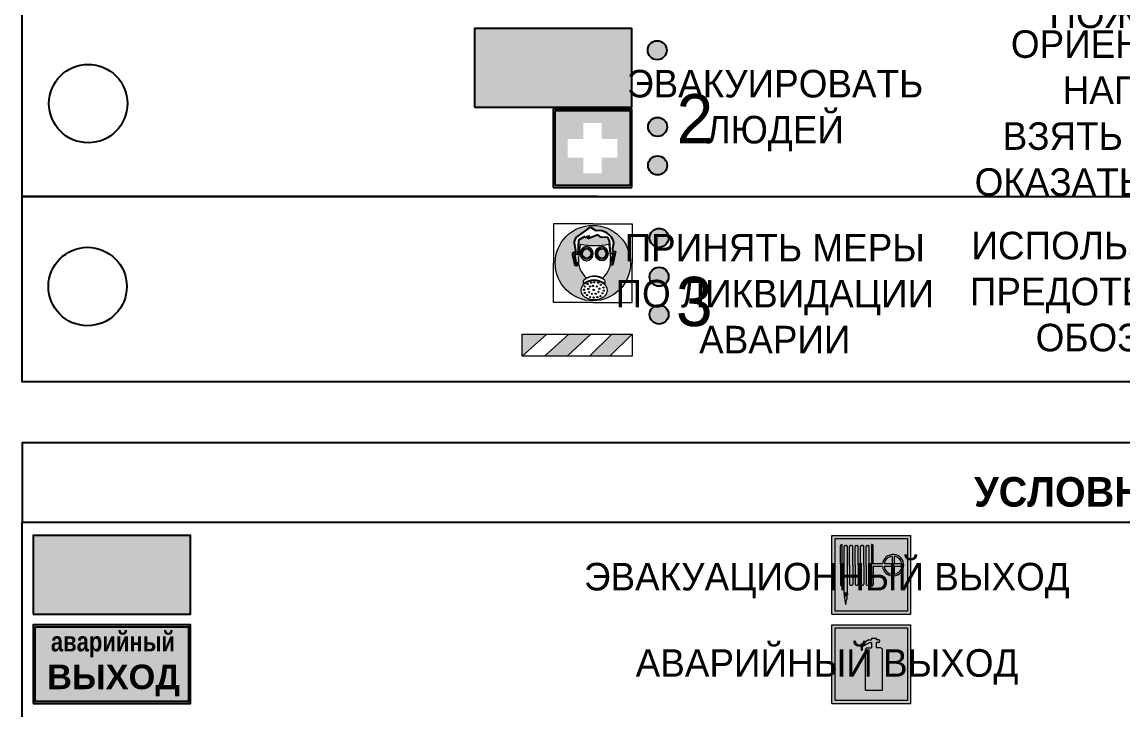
# Model space of a CAD drawing. Header units: millimetres. Extents: x 13810 to 67229, y 12374 to 21950.
# Drawn here: x 24118.9 to 24230.6, y 20336.7 to 20406.5 of the extents above; entities that cross this region are included whole.
import ezdxf

# ---------------------------------------------------------------- set-up
doc = ezdxf.new("R2010")
doc.units = ezdxf.units.MM
doc.layers.add('План_Штампы', color=7, linetype='Continuous')
doc.styles.add('обычный', font='arial.ttf')

# ---------------------------------------------------------------- blocks, each defined once
blk = doc.blocks.new('A$C38D26F80')
h = blk.add_hatch(color=5)
h.dxf.hatch_style = 1
h.paths.add_polyline_path([(-8.77, -4.48, 1), (-0.19, -4.48, 1)])
h.paths.add_polyline_path([(-6.75, -3.58), (-6.75, -3.31), (-6.62, -3.22), (-6.5, -3.22), (-6.42, -3.3), (-6.39, -3.28), (-6.59, -2.23), (-6.59, -2.01), (-6.38, -1.58), (-4.76, -0.4), (-4.13, -0.79, -0.362848), (-2.1, -2.1, -0.201049), (-2.17, -2.48, 0.085434), (-2.26, -3.13), (-1.9, -3.16), (-2.25, -4.7), (-2.4, -4.59), (-2.43, -4.34), (-2.36, -4.34), (-2.14, -3.34), (-2.47, -3.42), (-2.58, -1.95), (-2.77, -1.58), (-3.58, -1.52), (-3.92, -1.26), (-5.05, -1.73), (-4.87, -1.39), (-5.41, -1.6), (-5.41, -1.46), (-6.13, -1.87), (-6.18, -3.5), (-6.56, -3.47), (-6.37, -4.59), (-6.16, -4.43), (-6.16, -4.66), (-6.36, -4.79), (-6.37, -4.8), (-6.51, -4.76)], flags=16)
h.paths.add_polyline_path([(-6.51, -4.76), (-6.36, -4.79), (-6.37, -4.8)], flags=0)
h.paths.add_polyline_path([(-5.92, -2.34, 0.089508), (-2.67, -2.35), (-2.48, -3.88, -0.268602), (-3.4, -6.18, 0.262449), (-5.2, -6.18, -0.268602), (-6.11, -3.88)], flags=16)
edge = h.paths.add_edge_path(flags=16)
edge.add_ellipse((-5.19, -3.41), major_axis=(0, 0.842), ratio=0.848992, start_angle=0, end_angle=360)
edge = h.paths.add_edge_path(flags=0)
edge.add_ellipse((-5.19, -3.39), major_axis=(0, 0.665), ratio=0.853798, start_angle=0, end_angle=360)
edge = h.paths.add_edge_path(flags=0)
edge.add_ellipse((-5.19, -3.4), major_axis=(0, 0.528), ratio=0.864094, start_angle=0, end_angle=360)
edge = h.paths.add_edge_path(flags=16)
edge.add_ellipse((-3.47, -3.4), major_axis=(0, 0.842), ratio=0.848992, start_angle=0, end_angle=360)
h.paths.add_polyline_path([(-3.13, -6.45), (-3.13, -6.84, 0.383174), (-5.57, -6.85), (-5.57, -6.49, -0.369952)], flags=16)
edge = h.paths.add_edge_path(flags=0)
edge.add_ellipse((-3.47, -3.39), major_axis=(0, 0.665), ratio=0.853798, start_angle=0, end_angle=360)
edge = h.paths.add_edge_path(flags=0)
edge.add_ellipse((-3.47, -3.4), major_axis=(0, 0.528), ratio=0.864094, start_angle=0, end_angle=360)
edge = h.paths.add_edge_path(flags=16)
edge.add_ellipse((-4.34, -7.57), major_axis=(-1.48, 0), ratio=0.744955, start_angle=0, end_angle=360)
h.paths.add_polyline_path([(-5.01, -6.85, -1), (-5.15, -6.85, -1)], flags=0)
h.paths.add_polyline_path([(-5.33, -7.14, -1), (-5.47, -7.14, -1)], flags=0)
h.paths.add_polyline_path([(-4.61, -6.71, -1), (-4.74, -6.71, -1)], flags=16)
h.paths.add_polyline_path([(-5.43, -7.51, -1), (-5.57, -7.51, -1)], flags=0)
h.paths.add_polyline_path([(-4.26, -6.67, -1), (-4.4, -6.67, -1)], flags=16)
h.paths.add_polyline_path([(-4.74, -7.14, -1), (-4.88, -7.14, -1)], flags=0)
h.paths.add_polyline_path([(-4.93, -7.43, -1), (-5.07, -7.43, -1)], flags=0)
h.paths.add_polyline_path([(-4.41, -7.07, -1), (-4.54, -7.07, -1)], flags=0)
h.paths.add_polyline_path([(-5.33, -7.87, -1), (-5.46, -7.87, -1)], flags=0)
h.paths.add_polyline_path([(-3.8, -6.71, -1), (-3.94, -6.71, -1)], flags=16)
h.paths.add_polyline_path([(-4.85, -7.78, -1), (-4.98, -7.78, -1)], flags=0)
h.paths.add_polyline_path([(-3.96, -7.14, -1), (-4.1, -7.14, -1)], flags=0)
h.paths.add_polyline_path([(-4.33, -7.53, -1), (-4.47, -7.53, -1)], flags=0)
h.paths.add_polyline_path([(-5.09, -8.12, -1), (-5.23, -8.12, -1)], flags=0)
h.paths.add_polyline_path([(-3.5, -6.94, -1), (-3.64, -6.94, -1)], flags=0)
h.paths.add_polyline_path([(-4.54, -7.97, -1), (-4.68, -7.97, -1)], flags=0)
h.paths.add_polyline_path([(-3.66, -7.39, -1), (-3.8, -7.39, -1)], flags=0)
h.paths.add_polyline_path([(-4.73, -8.35, -1), (-4.86, -8.35, -1)], flags=0)
h.paths.add_polyline_path([(-4.09, -7.96, -1), (-4.23, -7.96, -1)], flags=0)
h.paths.add_polyline_path([(-3.77, -7.74, -1), (-3.91, -7.74, -1)], flags=0)
h.paths.add_polyline_path([(-3.22, -7.27, -1), (-3.35, -7.27, -1)], flags=0)
h.paths.add_polyline_path([(-4.34, -8.4, -1), (-4.47, -8.4, -1)], flags=0)
h.paths.add_polyline_path([(-3.16, -7.61, -1), (-3.3, -7.61, -1)], flags=0)
h.paths.add_polyline_path([(-3.9, -8.35, -1), (-4.04, -8.35, -1)], flags=0)
h.paths.add_polyline_path([(-3.32, -7.91, -1), (-3.46, -7.91, -1)], flags=0)
h.paths.add_polyline_path([(-3.55, -8.23, -1), (-3.69, -8.23, -1)], flags=0)
at = {"color": 5, "lineweight": 5}
for p, q in [((-4.48, 0), (-8.96, 0)), ((-8.96, 0), (-8.96, -4.48)), ((-4.48, 0), (0, 0)), ((0, 0), (0, -4.48)), ((-6.38, -1.58), (-4.76, -0.4)), ((-4.76, -0.4), (-4.13, -0.79)), ((-6.59, -2.01), (-6.38, -1.58)), ((-6.59, -2.23), (-6.59, -2.01)), ((-6.39, -3.28), (-6.59, -2.23)), ((-6.13, -1.87), (-6.18, -3.5)), ((-5.41, -1.46), (-6.13, -1.87)), ((-5.92, -2.34), (-6.11, -3.88)), ((-4.87, -1.39), (-5.41, -1.6)), ((-5.41, -1.6), (-5.41, -1.46)), ((-3.92, -1.26), (-5.05, -1.73)), ((-5.05, -1.73), (-4.87, -1.39)), ((-3.58, -1.52), (-3.92, -1.26)), ((-2.77, -1.58), (-3.58, -1.52)), ((-2.58, -1.95), (-2.77, -1.58)), ((-2.67, -2.34), (-2.48, -3.88)), ((-2.47, -3.42), (-2.58, -1.95)), ((-6.75, -3.31), (-6.62, -3.22)), ((-6.75, -3.58), (-6.75, -3.31)), ((-6.51, -4.76), (-6.75, -3.58)), ((-6.62, -3.22), (-6.5, -3.22)), ((-6.18, -3.5), (-6.56, -3.47)), ((-6.56, -3.47), (-6.37, -4.59)), ((-6.5, -3.22), (-6.42, -3.3)), ((-6.42, -3.3), (-6.39, -3.28)), ((-2.14, -3.34), (-2.47, -3.42)), ((-2.36, -4.34), (-2.14, -3.34)), ((-1.9, -3.16), (-2.26, -3.13)), ((-2.25, -4.7), (-1.9, -3.16)), ((-8.96, -8.96), (-8.96, -4.48)), ((-6.37, -4.8), (-6.51, -4.76)), ((-6.37, -4.59), (-6.16, -4.43)), ((-6.16, -4.66), (-6.37, -4.8)), ((-6.16, -4.43), (-6.16, -4.66)), ((-2.43, -4.34), (-2.4, -4.59)), ((-2.43, -4.34), (-2.36, -4.34)), ((-2.4, -4.59), (-2.25, -4.7)), ((0, -8.96), (0, -4.48)), ((-5.57, -6.49), (-5.57, -6.85)), ((-3.13, -6.45), (-3.13, -6.84)), ((-4.48, -8.96), (-8.96, -8.96)), ((-4.48, -8.96), (0, -8.96))]:
    blk.add_line(p, q, dxfattribs=at)
at = {"color": 5}
for p, q in [((-6.38, -1.58), (-4.76, -0.4)), ((-4.76, -0.4), (-4.13, -0.79)), ((-6.59, -2.01), (-6.38, -1.58)), ((-6.59, -2.23), (-6.59, -2.01)), ((-6.39, -3.28), (-6.59, -2.23)), ((-6.13, -1.87), (-6.18, -3.5)), ((-5.41, -1.46), (-6.13, -1.87)), ((-4.87, -1.39), (-5.41, -1.6)), ((-5.41, -1.6), (-5.41, -1.46)), ((-3.92, -1.26), (-5.05, -1.73)), ((-5.05, -1.73), (-4.87, -1.39)), ((-3.58, -1.52), (-3.92, -1.26)), ((-2.77, -1.58), (-3.58, -1.52)), ((-2.58, -1.95), (-2.77, -1.58)), ((-2.47, -3.42), (-2.58, -1.95)), ((-6.75, -3.31), (-6.62, -3.22)), ((-6.75, -3.58), (-6.75, -3.31)), ((-6.51, -4.76), (-6.75, -3.58)), ((-6.62, -3.22), (-6.5, -3.22)), ((-6.18, -3.5), (-6.56, -3.47)), ((-6.56, -3.47), (-6.37, -4.59)), ((-6.5, -3.22), (-6.42, -3.3)), ((-6.42, -3.3), (-6.39, -3.28)), ((-2.14, -3.34), (-2.47, -3.42)), ((-2.36, -4.34), (-2.14, -3.34)), ((-2.26, -3.13), (-1.9, -3.16)), ((-1.9, -3.16), (-2.25, -4.7)), ((-6.37, -4.8), (-6.51, -4.76)), ((-6.36, -4.79), (-6.51, -4.76)), ((-6.37, -4.59), (-6.16, -4.43)), ((-6.16, -4.66), (-6.37, -4.8)), ((-6.16, -4.66), (-6.36, -4.79)), ((-6.16, -4.43), (-6.16, -4.66)), ((-2.4, -4.59), (-2.43, -4.34)), ((-2.43, -4.34), (-2.36, -4.34)), ((-2.25, -4.7), (-2.4, -4.59))]:
    blk.add_line(p, q, dxfattribs=at)
at = {"color": 5, "lineweight": 5}
for centre, radius in [((-4.48, -4.48), 4.29), ((-5.5, -7.51), 0.0678), ((-5.4, -7.14), 0.0678), ((-5.08, -6.85), 0.0678), ((-5, -7.43), 0.0678), ((-4.81, -7.14), 0.0678), ((-4.67, -6.71), 0.0678), ((-4.47, -7.07), 0.0678), ((-4.4, -7.53), 0.0678), ((-4.33, -6.67), 0.0678), ((-4.03, -7.14), 0.0678), ((-3.87, -6.71), 0.0678), ((-3.73, -7.39), 0.0678), ((-3.57, -6.94), 0.0678), ((-3.28, -7.27), 0.0678), ((-5.4, -7.87), 0.0678), ((-5.16, -8.12), 0.0678), ((-4.91, -7.78), 0.0678), ((-4.79, -8.35), 0.0678), ((-4.61, -7.97), 0.0678), ((-4.4, -8.4), 0.0678), ((-4.16, -7.96), 0.0678), ((-3.97, -8.35), 0.0678), ((-3.84, -7.74), 0.0678), ((-3.62, -8.23), 0.0678), ((-3.39, -7.91), 0.0678), ((-3.23, -7.61), 0.0678)]:
    blk.add_circle(centre, radius, dxfattribs=at)
at = {"color": 5}
for centre, radius, start, end in [((-3.89, -2.66), 1.88, 17.387, 97.1599), ((-0.35, -3.07), 1.91, 162.2553, 181.7878), ((-2.6, -2.2), 0.511, 326.3906, 11.8614)]:
    blk.add_arc(centre, radius, start, end, dxfattribs=at)
at = {"color": 5, "lineweight": 5}
for centre, radius, start, end in [((-4.28, 6.66), 9.15, 259.6987, 280.1569), ((-0.47, -3.05), 1.79, 161.5846, 182.4584), ((-2.6, -2.2), 0.513, 326.4781, 11.7739), ((-3.66, -4.24), 2.47, 171.573, 231.7124), ((-4.93, -4.24), 2.47, 308.2876, 8.427), ((-4.33, -7.88), 1.87, 50.358, 131.5662), ((-4.3, -7.78), 1.83, 60.5889, 119.4111), ((-4.34, -8.2), 1.82, 48.4943, 132.3565)]:
    blk.add_arc(centre, radius, start, end, dxfattribs=at)
for centre, major_axis, ratio in [((-5.19, -3.41), (0, 0.842), 0.848992), ((-5.19, -3.39), (0, 0.665), 0.853798), ((-5.19, -3.4), (0, 0.528), 0.864094), ((-3.47, -3.4), (0, 0.842), 0.848992), ((-3.47, -3.39), (0, 0.665), 0.853798), ((-3.47, -3.4), (0, 0.528), 0.864094), ((-4.34, -7.57), (-1.48, 0), 0.744955)]:
    blk.add_ellipse(centre, major_axis=major_axis, ratio=ratio, dxfattribs=at)
blk = doc.blocks.new('A$C47DD6509')
at = {"lineweight": 5}
for points in [[(-8.69, 0), (-11.19, 0), (-11.19, -2.22)], [(-4.22, 0), (-6.45, 0), (-8.91, -2.22), (-6.61, -2.22)], [(0, 0), (-2.09, 0), (-4.36, -2.22), (-2.29, -2.22)]]:
    blk.add_hatch(color=242, dxfattribs=at).paths.add_polyline_path(points)
at = {"color": 242, "lineweight": 5}
for p, q in [((-11.19, -2.22), (-8.69, 0)), ((-11.19, -2.22), (-11.19, 0)), ((-11.19, 0), (-8.69, 0)), ((-11.19, 0), (0, 0)), ((-8.91, -2.22), (-6.45, 0)), ((-6.61, -2.22), (-4.22, 0)), ((-4.36, -2.22), (-2.09, 0)), ((-2.29, -2.22), (0, 0)), ((0, 0), (0, -2.22)), ((0, -2.22), (-11.19, -2.22))]:
    blk.add_line(p, q, dxfattribs=at)
blk = doc.blocks.new('A$C32E8229D')
at = {"true_color": 0xffffff}
blk.add_hatch(color=7, dxfattribs=at).paths.add_polyline_path([(0, 0), (0, -8), (16, -8), (16, 0)])
h = blk.add_hatch(color=126)
h.paths.add_polyline_path([(0.2, -0.2), (15.8, -0.2), (15.8, -7.8), (0.2, -7.8)])
h.paths.add_polyline_path([(13.49, -2.05), (12.08, -2.05), (11.37, -2.63, 0.162397), (11.29, -2.84), (11.29, -3.63), (10.35, -3.63), (10.35, -4.05), (11.68, -4.05), (11.68, -3.48), (12.26, -4.28), (11.29, -5.1), (11.29, -6.78), (11.85, -6.78), (11.85, -5.44), (12.8, -4.64), (12.8, -5.94), (14.46, -5.94), (14.46, -5.39), (13.45, -5.39), (13.45, -3.97), (12.46, -2.59), (13.15, -2.59), (13.69, -3.34), (14.18, -3)], flags=16)
h.paths.add_polyline_path([(10.74, -1.82, 1), (11.8, -1.82, 1)], flags=16)
h.paths.add_polyline_path([(9.39, -3.59), (5.99, -3.59), (6.56, -3.03), (5.91, -3.03), (5.1, -3.83), (5.91, -4.64), (6.56, -4.64), (5.99, -4.09), (9.39, -4.09)], flags=16)
h.paths.add_polyline_path([(4.29, -1.08), (1.72, -1.08), (1.72, -6.6), (4.29, -6.6)], flags=16)
at = {"color": 126}
blk.add_lwpolyline([(16, -8), (0, -8), (0, 0), (16, 0)], close=True, dxfattribs=at)
blk = doc.blocks.new('A$C18900ED3')
h = blk.add_hatch(color=126)
h.paths.add_polyline_path([(-0.18, -0.18), (-7.02, -0.18), (-7.02, -7.02), (-0.18, -7.02)])
h.paths.add_polyline_path([(-5.89, -4.46), (-5.89, -2.77), (-4.46, -2.77), (-4.46, -1.31), (-2.77, -1.31), (-2.77, -2.77), (-1.33, -2.77), (-1.33, -4.46), (-2.77, -4.46), (-2.77, -5.89), (-4.46, -5.89), (-4.46, -4.46)], flags=16)
at = {"color": 126}
for p, q in [((-7.2, 0), (-7.2, -7.2)), ((0, 0), (-7.2, 0)), ((0, -7.2), (0, 0)), ((-7.02, -7.02), (-7.02, -0.18)), ((-7.02, -0.18), (-0.18, -0.18)), ((-0.18, -0.18), (-0.18, -7.02)), ((-0.18, -7.02), (-7.02, -7.02)), ((-7.2, -7.2), (0, -7.2))]:
    blk.add_line(p, q, dxfattribs=at)
blk = doc.blocks.new('A$C41C009D9')
at = {"true_color": 0xffffff}
blk.add_hatch(color=7, dxfattribs=at).paths.add_polyline_path([(0, 8), (-16, 8), (-16, 0), (0, 0)])
h = blk.add_hatch(color=126)
h.dxf.hatch_style = 1
h.paths.add_polyline_path([(-15.8, 7.8), (-15.8, 0.2), (-0.2, 0.2), (-0.2, 7.8)])
at = {"color": 126}
for points in [[(-16, 0), (0, 0), (0, 8), (-16, 8)], [(-16, 0), (0, 0), (0, 8), (-16, 8)], [(-15.8, 7.8), (-0.2, 7.8), (-0.2, 0.2), (-15.8, 0.2)]]:
    blk.add_lwpolyline(points, close=True, dxfattribs=at)
at = {"color": 7, "true_color": 0xffffff, "insert": (-15.8, 7.3), "char_height": 2.5, "width": 15.5999, "attachment_point": 1, "style": 'обычный'}
blk.add_mtext('\\pi1.6133;{\\fArial|b1|i0|c204|p34;\\H0.8x;\\W0.8;аварийный\\H1.25x;\\W1;\\P\\pi1.2327;ВЫХОД}', dxfattribs=at)
blk = doc.blocks.new('A$C7B4425F7')
at = {"true_color": 0xffffff}
blk.add_hatch(color=7, dxfattribs=at).paths.add_polyline_path([(0, 0), (-16, 0), (-16, -8), (0, -8)])
h = blk.add_hatch(color=126)
h.paths.add_polyline_path([(-0.2, -0.2), (-15.8, -0.2), (-15.8, -7.8), (-0.2, -7.8)])
h.paths.add_polyline_path([(-11.76, -2.03), (-11.76, -3.66), (-11.17, -3.66, -0.568275), (-11.17, -6.18), (-12.58, -6.18), (-12.58, -2.03)], flags=16)
h.paths.add_polyline_path([(-13.33, -4.12, -0.495768), (-13.59, -6.18), (-15.03, -6.18), (-15.03, -2.03), (-13.59, -2.03, -0.487973)], flags=16)
h.paths.add_polyline_path([(-10.25, -2.03), (-9.48, -2.03), (-9.48, -6.18), (-10.25, -6.18)], flags=16)
h.paths.add_polyline_path([(-13.84, -3.69), (-14.24, -3.69), (-14.24, -3.03), (-13.9, -3.03, -0.692621)], flags=0)
h.paths.add_polyline_path([(-9.15, -2.03), (-8.4, -2.03), (-8.04, -3.07), (-7.68, -2.03), (-6.93, -2.03), (-7.64, -4.1), (-6.93, -6.18), (-7.68, -6.18), (-8.04, -5.14), (-8.4, -6.18), (-9.15, -6.18), (-8.44, -4.1)], flags=16)
h.paths.add_polyline_path([(-11.76, -4.46), (-11.42, -4.46, -0.692621), (-11.36, -5.12), (-11.76, -5.12)], flags=0)
h.paths.add_polyline_path([(-13.9, -5.2), (-14.24, -5.2), (-14.24, -4.55), (-13.84, -4.55, -0.708038)], flags=0)
edge = h.paths.add_edge_path(flags=16)
edge.add_ellipse((-5.51, -4.08), major_axis=(0, 2.05), ratio=0.586184, start_angle=0, end_angle=360)
edge = h.paths.add_edge_path(flags=0)
edge.add_ellipse((-5.51, -4.08), major_axis=(0, 1.14), ratio=0.454828, start_angle=0, end_angle=360)
h.paths.add_polyline_path([(-4.13, -4.96, 0.377264), (-3.48, -4.52, 0.0555), (-3.16, -2.03), (-1.66, -2.03), (-1.66, -4.96), (-0.96, -4.96), (-0.96, -7.01), (-1.75, -7.01), (-1.75, -6.18), (-3.3, -6.18), (-3.3, -7.02), (-4.13, -7.02)], flags=16)
h.paths.add_polyline_path([(-2.73, -2.91), (-2.28, -2.91), (-2.28, -4.96), (-3.05, -4.96, 0.079136)], flags=0)
at = {"color": 126}
blk.add_lwpolyline([(-16, -8), (0, -8), (0, 0), (-16, 0)], close=True, dxfattribs=at)
blk = doc.blocks.new('A$C37112FD5')
at = {"true_color": 0xf5f5ff}
h = blk.add_hatch(color=7, dxfattribs=at)
h.dxf.hatch_style = 1
h.paths.add_polyline_path([(12.8, -7.4), (0, -7.4), (0, -20.2), (12.8, -20.2)])
h.paths.add_polyline_path([(12.29, -7.91), (12.29, -19.69), (0.51, -19.69), (0.51, -7.91)], flags=16)
h.paths.add_polyline_path([(4.98, -9.04, -0.42597), (5.17, -9.22), (5.17, -12.25), (5.17, -15.29, -0.432244), (4.98, -15.47), (4.83, -15.47, -0.42597), (4.64, -15.29), (4.64, -12.25), (4.64, -9.22, -0.432244), (4.83, -9.04)], flags=0)
h.paths.add_polyline_path([(4.28, -9.22), (4.28, -12.25), (4.28, -15.29, -0.432244), (4.09, -15.47), (3.94, -15.47, -0.42597), (3.75, -15.29), (3.75, -12.25), (3.75, -9.22, -0.432244), (3.94, -9.04), (4.09, -9.04, -0.42597)], flags=0)
h.paths.add_polyline_path([(5.72, -9.04), (5.87, -9.04, -0.42597), (6.06, -9.22), (6.06, -12.25), (6.06, -15.29, -0.432244), (5.87, -15.47), (5.72, -15.47, -0.42597), (5.53, -15.29), (5.53, -12.25), (5.53, -9.22, -0.432244)], flags=0)
h.paths.add_polyline_path([(6.42, -8.9), (6.5, -8.9, -0.42597), (6.69, -9.08), (6.69, -12.03), (8.21, -12.03, -15.824349), (8.21, -12.47), (6.69, -12.47), (6.69, -15.42, -0.432244), (6.5, -15.6), (6.42, -15.6)], flags=0)
h.paths.add_polyline_path([(3.39, -9.22), (3.39, -12.25), (3.39, -15.29, -0.432244), (3.2, -15.47), (3.05, -15.47, -0.42597), (2.85, -15.29), (2.85, -12.25), (2.85, -9.22, -0.432244), (3.05, -9.04), (3.2, -9.04, -0.42597)], flags=0)
h.paths.add_polyline_path([(2.5, -9.22), (2.5, -16.71), (1.96, -16.71), (1.96, -9.22, -0.432244), (2.15, -9.04), (2.31, -9.04, -0.42597)], flags=0)
h.paths.add_polyline_path([(1.61, -8.9), (1.61, -15.6), (1.57, -15.6, -0.42597), (1.37, -15.42), (1.37, -12.03), (1.37, -9.09, -0.432244), (1.57, -8.9)], flags=0)
h.paths.add_polyline_path([(9.76, -10.81), (9.76, -12.03), (8.49, -12.03, -0.336371)], flags=0)
h.paths.add_polyline_path([(8.49, -12.47), (9.76, -12.47), (9.76, -13.7, -0.336371)], flags=0)
h.paths.add_polyline_path([(10.11, -10.81, -0.336371), (11.38, -12.03), (10.11, -12.03)], flags=0)
h.paths.add_polyline_path([(10.11, -12.47), (11.38, -12.47, -0.336371), (10.11, -13.7)], flags=0)
h.paths.add_polyline_path([(2.5, -16.84), (2.5, -17.05), (1.97, -17.05), (1.97, -16.84)], flags=0)
h.paths.add_polyline_path([(2.5, -17.24, -0.033778), (2.24, -18.6, -0.033778), (1.97, -17.24)], flags=0)
h = blk.add_hatch(color=242)
h.dxf.hatch_style = 1
h.paths.add_polyline_path([(12.29, -7.91), (0.51, -7.91), (0.51, -19.69), (12.29, -19.69)])
h.paths.add_polyline_path([(6.42, -15.6), (6.42, -8.9), (6.5, -8.9, -0.42597), (6.69, -9.08), (6.69, -12.03), (8.21, -12.03, -15.824349), (8.21, -12.47), (6.69, -12.47), (6.69, -15.42, -0.432244), (6.5, -15.6)], flags=16)
h.paths.add_polyline_path([(5.87, -15.47), (5.72, -15.47, -0.42597), (5.53, -15.29), (5.53, -12.25), (5.53, -9.22, -0.432244), (5.72, -9.04), (5.87, -9.04, -0.42597), (6.06, -9.22), (6.06, -12.25), (6.06, -15.29, -0.432244)], flags=16)
h.paths.add_polyline_path([(4.98, -15.47), (4.83, -15.47, -0.42597), (4.64, -15.29), (4.64, -12.25), (4.64, -9.22, -0.432244), (4.83, -9.04), (4.98, -9.04, -0.42597), (5.17, -9.22), (5.17, -12.25), (5.17, -15.29, -0.432244)], flags=16)
h.paths.add_polyline_path([(4.09, -15.47), (3.94, -15.47, -0.42597), (3.75, -15.29), (3.75, -12.25), (3.75, -9.22, -0.432244), (3.94, -9.04), (4.09, -9.04, -0.42597), (4.28, -9.22), (4.28, -12.25), (4.28, -15.29, -0.432244)], flags=16)
h.paths.add_polyline_path([(3.2, -15.47), (3.05, -15.47, -0.42597), (2.85, -15.29), (2.85, -12.25), (2.85, -9.22, -0.432244), (3.05, -9.04), (3.2, -9.04, -0.42597), (3.39, -9.22), (3.39, -12.25), (3.39, -15.29, -0.432244)], flags=16)
h.paths.add_polyline_path([(2.5, -17.05), (1.97, -17.05), (1.97, -16.84), (2.5, -16.84)], flags=16)
h.paths.add_polyline_path([(2.5, -17.24, -0.033778), (2.24, -18.6, -0.033778), (1.97, -17.24)], flags=16)
h.paths.add_polyline_path([(2.5, -16.71), (1.96, -16.71), (1.96, -9.22, -0.432244), (2.15, -9.04), (2.31, -9.04, -0.42597), (2.5, -9.22)], flags=16)
h.paths.add_polyline_path([(1.61, -15.6), (1.57, -15.6, -0.42597), (1.37, -15.42), (1.37, -12.03), (1.37, -9.09, -0.432244), (1.57, -8.9), (1.61, -8.9)], flags=16)
h.paths.add_polyline_path([(8.49, -12.47), (9.76, -12.47), (9.76, -13.7, -0.336371)], flags=0)
h.paths.add_polyline_path([(10.11, -13.7), (10.11, -12.47), (11.38, -12.47, -0.336371)], flags=0)
h.paths.add_polyline_path([(8.49, -12.03, -0.336371), (9.76, -10.81), (9.76, -12.03)], flags=0)
h.paths.add_polyline_path([(10.11, -12.03), (10.11, -10.81, -0.336371), (11.38, -12.03)], flags=0)
h = blk.add_hatch(color=7, dxfattribs=at)
h.dxf.hatch_style = 1
h.paths.add_polyline_path([(1.61, -8.9), (1.57, -8.9, 0.432244), (1.37, -9.09), (1.37, -12.03), (1.37, -15.42, 0.42597), (1.57, -15.6), (1.61, -15.6)])
h.paths.add_polyline_path([(2.5, -9.22, 0.42597), (2.31, -9.04), (2.15, -9.04, 0.432244), (1.96, -9.22), (1.96, -16.71), (2.5, -16.71)])
h.paths.add_polyline_path([(2.5, -16.84), (1.97, -16.84), (1.97, -17.05), (2.5, -17.05)])
h.paths.add_polyline_path([(2.5, -17.24), (1.97, -17.24, 0.033778), (2.24, -18.6, 0.033778)])
h.paths.add_polyline_path([(3.39, -12.25), (3.39, -9.22, 0.42597), (3.2, -9.04), (3.05, -9.04, 0.432244), (2.85, -9.22), (2.85, -12.25), (2.85, -15.29, 0.42597), (3.05, -15.47), (3.2, -15.47, 0.432244), (3.39, -15.29)])
h.paths.add_polyline_path([(4.28, -12.25), (4.28, -9.22, 0.42597), (4.09, -9.04), (3.94, -9.04, 0.432244), (3.75, -9.22), (3.75, -12.25), (3.75, -15.29, 0.42597), (3.94, -15.47), (4.09, -15.47, 0.432244), (4.28, -15.29)])
h.paths.add_polyline_path([(5.17, -12.25), (5.17, -9.22, 0.42597), (4.98, -9.04), (4.83, -9.04, 0.432244), (4.64, -9.22), (4.64, -12.25), (4.64, -15.29, 0.42597), (4.83, -15.47), (4.98, -15.47, 0.432244), (5.17, -15.29)])
h.paths.add_polyline_path([(6.06, -12.25), (6.06, -9.22, 0.42597), (5.87, -9.04), (5.72, -9.04, 0.432244), (5.53, -9.22), (5.53, -12.25), (5.53, -15.29, 0.42597), (5.72, -15.47), (5.87, -15.47, 0.432244), (6.06, -15.29)])
h.paths.add_polyline_path([(6.69, -12.47), (8.21, -12.47, 15.824349), (8.21, -12.03), (6.69, -12.03), (6.69, -9.08, 0.42597), (6.5, -8.9), (6.42, -8.9), (6.42, -15.6), (6.5, -15.6, 0.432244), (6.69, -15.42)])
h.paths.add_polyline_path([(8.49, -12.47), (9.76, -12.47), (9.76, -13.7, -0.336371)], flags=16)
h.paths.add_polyline_path([(8.49, -12.03, -0.336371), (9.76, -10.81), (9.76, -12.03)], flags=16)
h.paths.add_polyline_path([(10.11, -12.47), (11.38, -12.47, -0.336371), (10.11, -13.7)], flags=16)
h.paths.add_polyline_path([(10.11, -12.03), (10.11, -10.81, -0.336371), (11.38, -12.03)], flags=16)
h = blk.add_hatch(color=242)
h.dxf.hatch_style = 1
h.paths.add_polyline_path([(9.76, -10.81, 0.336371), (8.49, -12.03), (9.76, -12.03)])
h.paths.add_polyline_path([(10.11, -10.81), (10.11, -12.03), (11.38, -12.03, 0.336371)])
h.paths.add_polyline_path([(11.38, -12.47), (10.11, -12.47), (10.11, -13.7, 0.336371)])
h.paths.add_polyline_path([(9.76, -12.47), (8.49, -12.47, 0.336371), (9.76, -13.7)])
at = {"color": 242, "lineweight": 5}
for p, q in [((0, -20.2), (0, -7.4)), ((0, -7.4), (12.8, -7.4)), ((1.57, -8.9), (1.61, -8.9)), ((1.61, -8.9), (1.61, -15.6)), ((6.42, -8.9), (6.42, -15.6)), ((6.5, -8.9), (6.42, -8.9)), ((12.8, -20.2), (12.8, -7.4)), ((1.37, -12.03), (1.37, -9.08)), ((1.96, -16.71), (1.96, -9.22)), ((2.15, -9.04), (2.31, -9.04)), ((2.5, -16.71), (2.5, -9.22)), ((2.85, -12.25), (2.85, -9.22)), ((3.05, -9.04), (3.2, -9.04)), ((3.39, -12.25), (3.39, -9.22)), ((3.75, -12.25), (3.75, -9.22)), ((3.94, -9.04), (4.09, -9.04)), ((4.28, -12.25), (4.28, -9.22)), ((4.64, -12.25), (4.64, -9.22)), ((4.83, -9.04), (4.98, -9.04)), ((5.17, -12.25), (5.17, -9.22)), ((5.53, -12.25), (5.53, -9.22)), ((5.72, -9.04), (5.87, -9.04)), ((6.06, -12.25), (6.06, -9.22)), ((6.69, -12.03), (6.69, -9.08)), ((1.37, -12.03), (1.37, -15.42)), ((2.85, -12.25), (2.85, -15.29)), ((3.39, -12.25), (3.39, -15.29)), ((3.75, -12.25), (3.75, -15.29)), ((4.28, -12.25), (4.28, -15.29)), ((4.64, -12.25), (4.64, -15.29)), ((5.17, -12.25), (5.17, -15.29)), ((5.53, -12.25), (5.53, -15.29)), ((6.06, -12.25), (6.06, -15.29)), ((8.21, -12.03), (6.69, -12.03)), ((8.21, -12.47), (6.69, -12.47)), ((6.69, -12.47), (6.69, -15.42)), ((9.76, -12.03), (8.49, -12.03)), ((9.76, -12.47), (8.49, -12.47)), ((9.76, -10.81), (9.76, -12.03)), ((9.76, -12.47), (9.76, -13.7)), ((10.11, -10.81), (10.11, -12.03)), ((11.38, -12.03), (10.11, -12.03)), ((11.38, -12.47), (10.11, -12.47)), ((10.11, -12.47), (10.11, -13.7)), ((1.57, -15.6), (1.61, -15.6)), ((3.05, -15.47), (3.2, -15.47)), ((3.94, -15.47), (4.09, -15.47)), ((4.83, -15.47), (4.98, -15.47)), ((5.72, -15.47), (5.87, -15.47)), ((6.42, -15.6), (6.5, -15.6)), ((1.96, -16.71), (2.5, -16.71)), ((1.97, -16.84), (2.5, -16.84)), ((1.97, -17.05), (1.97, -16.84)), ((2.5, -17.05), (1.97, -17.05)), ((1.97, -17.24), (2.5, -17.24)), ((2.5, -16.84), (2.5, -17.05)), ((0, -20.2), (12.8, -20.2))]:
    blk.add_line(p, q, dxfattribs=at)
blk.add_lwpolyline([(0.51, -7.91), (12.29, -7.91), (12.29, -19.69), (0.51, -19.69)], close=True, dxfattribs=at)
for centre, radius, start, end in [((1.56, -9.09), 0.182, 87.1027, 180.6071), ((6.51, -9.09), 0.182, 359.3929, 92.8973), ((2.15, -9.22), 0.182, 87.1027, 180.6071), ((2.32, -9.22), 0.182, 359.3929, 92.8973), ((3.04, -9.22), 0.182, 87.1027, 180.6071), ((3.21, -9.22), 0.182, 359.3929, 92.8973), ((3.93, -9.22), 0.182, 87.1027, 180.6071), ((4.1, -9.22), 0.182, 359.3929, 92.8973), ((4.82, -9.22), 0.182, 87.1027, 180.6071), ((4.99, -9.22), 0.182, 359.3929, 92.8973), ((5.71, -9.22), 0.182, 87.1027, 180.6071), ((5.88, -9.22), 0.182, 359.3929, 92.8973), ((9.93, -12.25), 1.74, 187.2319, 172.7681), ((9.93, -12.25), 1.46, 96.9927, 171.3585), ((9.93, -12.25), 1.46, 188.6415, 263.0073), ((9.93, -12.25), 1.46, 8.6415, 83.0073), ((9.93, -12.25), 1.46, 276.9927, 351.3585), ((1.56, -15.42), 0.182, 179.3929, 272.8973), ((3.04, -15.29), 0.182, 179.3929, 272.8973), ((3.21, -15.29), 0.182, 267.1027, 0.6071), ((3.93, -15.29), 0.182, 179.3929, 272.8973), ((4.1, -15.29), 0.182, 267.1027, 0.6071), ((4.82, -15.29), 0.182, 179.3929, 272.8973), ((4.99, -15.29), 0.182, 267.1027, 0.6071), ((5.71, -15.29), 0.182, 179.3929, 272.8973), ((5.88, -15.29), 0.182, 267.1027, 0.6071), ((6.51, -15.42), 0.182, 267.1027, 0.6071), ((12.17, -15.98), 10.27, 187.041, 194.7793), ((-7.7, -15.98), 10.27, 345.2207, 352.959)]:
    blk.add_arc(centre, radius, start, end, dxfattribs=at)
blk = doc.blocks.new('A$C3AD82952')
at = {"true_color": 0xf5f5ff}
h = blk.add_hatch(color=7, dxfattribs=at)
h.dxf.hatch_style = 1
h.paths.add_polyline_path([(8.21, 8.73, 0.414214), (7.89, 9.05), (7.22, 9.05), (7.22, 9.92), (7.59, 9.92, 1), (7.57, 10.36), (7.22, 10.36), (7.22, 10.6), (6.43, 10.6), (6.43, 10.36), (6.01, 10.36), (4.74, 9.59), (4.74, 8.69), (4.98, 8.73), (4.98, 9.26), (6.12, 9.91), (6.43, 9.91), (6.43, 9.05), (5.76, 9.05, 0.414214), (5.44, 8.73), (5.44, 2.2), (8.21, 2.2)], flags=0)
h.paths.add_polyline_path([(12.8, 12.8), (0, 12.8), (0, 0), (12.8, 0)])
h.paths.add_polyline_path([(0.51, 12.29), (12.29, 12.29), (12.29, 0.51), (0.51, 0.51)], flags=16)
h.paths.add_polyline_path([(4.74, 9.59), (6.01, 10.36), (6.43, 10.36), (6.43, 10.6), (7.22, 10.6), (7.22, 10.36), (7.59, 10.36, -0.94586), (7.59, 9.92), (7.22, 9.92), (7.22, 9.05), (7.89, 9.05, -0.414214), (8.21, 8.73), (8.21, 2.2), (5.44, 2.2), (5.44, 8.73, -0.414214), (5.76, 9.05), (6.43, 9.05), (6.43, 9.91), (6.12, 9.91), (4.98, 9.26), (4.98, 8.73), (4.74, 8.69)], flags=0)
h = blk.add_hatch(color=242)
h.dxf.hatch_style = 1
h.paths.add_polyline_path([(12.29, 12.29), (0.51, 12.29), (0.51, 0.51), (12.29, 0.51)])
h.paths.add_polyline_path([(4.74, 8.69), (4.74, 9.59), (6.01, 10.36), (6.43, 10.36), (6.43, 10.6), (7.22, 10.6), (7.22, 10.36), (7.59, 10.36, -0.94586), (7.59, 9.92), (7.22, 9.92), (7.22, 9.05), (7.89, 9.05, -0.414214), (8.21, 8.73), (8.21, 2.2), (5.44, 2.2), (5.44, 8.73, -0.414214), (5.76, 9.05), (6.43, 9.05), (6.43, 9.91), (6.12, 9.91), (4.98, 9.26), (4.98, 8.73)], flags=16)
h = blk.add_hatch(color=7, dxfattribs=at)
h.dxf.hatch_style = 1
h.paths.add_polyline_path([(8.21, 8.73, 0.414214), (7.89, 9.05), (7.22, 9.05), (7.22, 9.92), (7.59, 9.92, 1), (7.57, 10.36), (7.22, 10.36), (7.22, 10.6), (6.43, 10.6), (6.43, 10.36), (6.01, 10.36), (4.74, 9.59), (4.74, 8.69), (4.98, 8.73), (4.98, 9.26), (6.12, 9.91), (6.43, 9.91), (6.43, 9.05), (5.76, 9.05, 0.414214), (5.44, 8.73), (5.44, 2.2), (8.21, 2.2)])
at = {"color": 242, "lineweight": 5}
for p, q in [((0, 0), (0, 12.8)), ((0, 12.8), (12.8, 12.8)), ((12.8, 0), (12.8, 12.8)), ((6.01, 10.36), (4.74, 9.59)), ((4.74, 9.59), (4.74, 8.69)), ((4.98, 9.26), (6.12, 9.91)), ((4.98, 8.73), (4.98, 9.26)), ((5.76, 9.05), (6.43, 9.05)), ((6.01, 10.36), (6.43, 10.36)), ((6.12, 9.91), (6.43, 9.91)), ((7.22, 10.6), (6.43, 10.6)), ((6.43, 10.6), (6.43, 10.36)), ((6.43, 9.91), (6.43, 9.05)), ((7.22, 10.36), (7.22, 10.6)), ((7.59, 10.36), (7.22, 10.36)), ((7.22, 9.05), (7.22, 9.92)), ((7.59, 9.92), (7.22, 9.92)), ((7.89, 9.05), (7.22, 9.05)), ((4.74, 8.69), (4.98, 8.73)), ((5.44, 2.2), (5.44, 8.73)), ((8.21, 2.2), (8.21, 8.73)), ((5.44, 2.2), (8.21, 2.2)), ((0, 0), (12.8, 0))]:
    blk.add_line(p, q, dxfattribs=at)
blk.add_lwpolyline([(0.51, 12.29), (12.29, 12.29), (12.29, 0.51), (0.51, 0.51)], close=True, dxfattribs=at)
for centre, radius, start, end in [((5.76, 8.73), 0.32, 90, 180), ((7.58, 10.14), 0.223, 273.1875, 86.8125), ((7.89, 8.73), 0.32, 0, 90)]:
    blk.add_arc(centre, radius, start, end, dxfattribs=at)

msp = doc.modelspace()

# ---------------------------------------------------------------- hatches: boundary and pattern name
at = {"lineweight": 0}
h = msp.add_hatch(color=256, dxfattribs=at)
h.dxf.hatch_style = 1
h.paths.add_polyline_path([(24182.48, 20403.62, 1), (24184.41, 20403.62, 1)])
h = msp.add_hatch(color=256, dxfattribs=at)
h.dxf.hatch_style = 1
h.paths.add_polyline_path([(24182.52, 20395.84, 1), (24184.45, 20395.84, 1)])
h = msp.add_hatch(color=256, dxfattribs=at)
h.dxf.hatch_style = 1
h.paths.add_polyline_path([(24182.51, 20391.94, 1), (24184.44, 20391.94, 1)])
h = msp.add_hatch(color=256, dxfattribs=at)
h.dxf.hatch_style = 1
h.paths.add_polyline_path([(24182.67, 20384.58, 1), (24184.6, 20384.58, 1)])
h = msp.add_hatch(color=256, dxfattribs=at)
h.dxf.hatch_style = 1
h.paths.add_polyline_path([(24182.66, 20380.64, 1), (24184.59, 20380.64, 1)])
h = msp.add_hatch(color=256, dxfattribs=at)
h.dxf.hatch_style = 1
h.paths.add_polyline_path([(24182.66, 20376.8, 1), (24184.6, 20376.8, 1)])

# ---------------------------------------------------------------- linework, layer by layer
for points in [[(24118.93, 20427.36), (24262.7, 20427.36), (24262.7, 20369.96), (24118.93, 20369.96)], [(24118.93, 20355.72), (24262.7, 20355.72), (24262.7, 20363.77), (24118.93, 20363.77)], [(24118.93, 20355.72), (24262.7, 20355.72), (24262.7, 20298.32), (24118.93, 20298.32)]]:
    msp.add_lwpolyline(points, close=True)
msp.add_lwpolyline([(24177.35, 20388.79), (24118.93, 20388.79), (24262.7, 20388.79)])
for centre, radius in [((24183.44, 20403.62), 0.966), ((24125.65, 20398.21), 3.98), ((24183.48, 20395.84), 0.966), ((24183.48, 20391.94), 0.966), ((24183.63, 20384.58), 0.966), ((24125.59, 20379.64), 3.98), ((24183.63, 20380.64), 0.966), ((24183.63, 20376.8), 0.966)]:
    msp.add_circle(centre, radius)

# ---------------------------------------------------------------- block references
at = {"xscale": -1}
msp.add_blockref('A$C32E8229D', (24180.88, 20405.84), dxfattribs=at)
for name, p, xscale, yscale, zscale in [('A$C18900ED3', (24180.88, 20397.69), 1.111111111007631, 1.111111111007631, 1.111111111007631), ('A$C38D26F80', (24180.91, 20386.02), 0.8928571427240968, 0.8928571427240968, 0.8928571427240968), ('A$C37112FD5', (24201.19, 20359.01), 0.6249984004534781, 0.6249984004534781, 0.6249984004534781), ('A$C3AD82952', (24201.19, 20337.31), 0.625, 0.625, 0.625)]:
    msp.add_blockref(name, p, dxfattribs=dict(xscale=xscale, yscale=yscale, zscale=zscale))
at = {"color": 242, "true_color": 0xc1121c}
msp.add_blockref('A$C47DD6509', (24180.91, 20374.81), dxfattribs=at)
msp.add_blockref('A$C41C009D9', (24136.05, 20337.31))
at = {"layer": 'План_Штампы'}
msp.add_blockref('A$C7B4425F7', (24136.05, 20354.39), dxfattribs=at)

# ---------------------------------------------------------------- texts
at = {"lineweight": 0, "attachment_point": 5, "style": 'обычный'}
for s, insert, char_height, width in [('\\pi-8.4,l8.4,t8.4;{\\fProxima Nova Rg|b0|i0|c204|p2;АДРЕС ОБЪЕКТА\\PМЕСТО ВОЗНИКНОВЕНИЯ АВАРИИ\\PСВОЮ ФАМИЛИЮ\\PПРИВЕСТИ В ДЕЙСТВИЕ СИСТЕМУ \\PПОЖАРНОЙ СИГНАЛИЗАЦИИ}', (24250.32, 20416.2), 2.8, 126.6484), ('\\pi-8.4,l8.4,t8.4;{\\fProxima Nova Rg|b0|i0|c204|p2;ОРИЕНТИРОВАТЬСЯ ПО ЗНАКАМ \\PНАПРАВЛЕНИЯ ДВИЖЕНИЯ\\PВЗЯТЬ С СОБОЙ ПОСТРАДАВШИХ\\PОКАЗАТЬ ПОМОЩЬ ПОСТРАДАВШИМ}', (24250.25, 20396.84), 2.8, 126.6484), ('{\\fProxima Nova Rg|b0|i0|c204|p2;ЭВАКУИРОВАТЬ \\PЛЮДЕЙ}', (24195.42, 20397.49), 2.8, 126.6484), ('{\\fProxima Nova Rg|b0|i0|c204|p2;2\\H1.1967x; }', (24187.27, 20396.67), 5, 126.6484), ('{\\fProxima Nova Rg|b0|i0|c204|p2;ПРИНЯТЬ МЕРЫ \\PПО ЛИКВИДАЦИИ \\PАВАРИИ}', (24195.38, 20378.92), 2.8, 126.6484), ('\\pi-8.4,l8.4,t8.4;{\\fProxima Nova Rg|b0|i0|c204|p2;ИСПОЛЬЗОВАТЬ СРЕДСТВА ЗАЩИТЫ \\PПРЕДОТВРАТИТЬ РАЗВИТИЕ АВАРИИ\\PОБОЗНАЧИТЬ МЕСТО АВАРИИ}', (24250.2, 20379.11), 2.8, 126.6484), ('{\\fProxima Nova Rg|b0|i0|c204|p2;3\\H1.1967x; }', (24187.2, 20378.09), 5, 126.6484), ('{\\fProxima Nova Rg|b1|i0|c204|p2;УСЛОВНЫЕ ОБОЗНАЧЕНИЯ:\\H1.1997x; }', (24244.51, 20358.78), 3, 175.1736), ('\\pi-8.4,l8.4,t8.4;{\\fProxima Nova Rg|b0|i0|c204|p2;ЭВАКУАЦИОННЫЙ ВЫХОД\\H1.6404x; }', (24200.67, 20349.79), 2.8, 126.6484), ('\\pi-8.4,l8.4,t8.4;{\\fProxima Nova Rg|b0|i0|c204|p2;АВАРИЙНЫЙ ВЫХОД\\H1.6404x; }', (24200.69, 20341.03), 2.8, 126.6484)]:
    msp.add_mtext(s, dxfattribs=dict(at, insert=insert, char_height=char_height, width=width))

doc.saveas('drawing.dxf')
